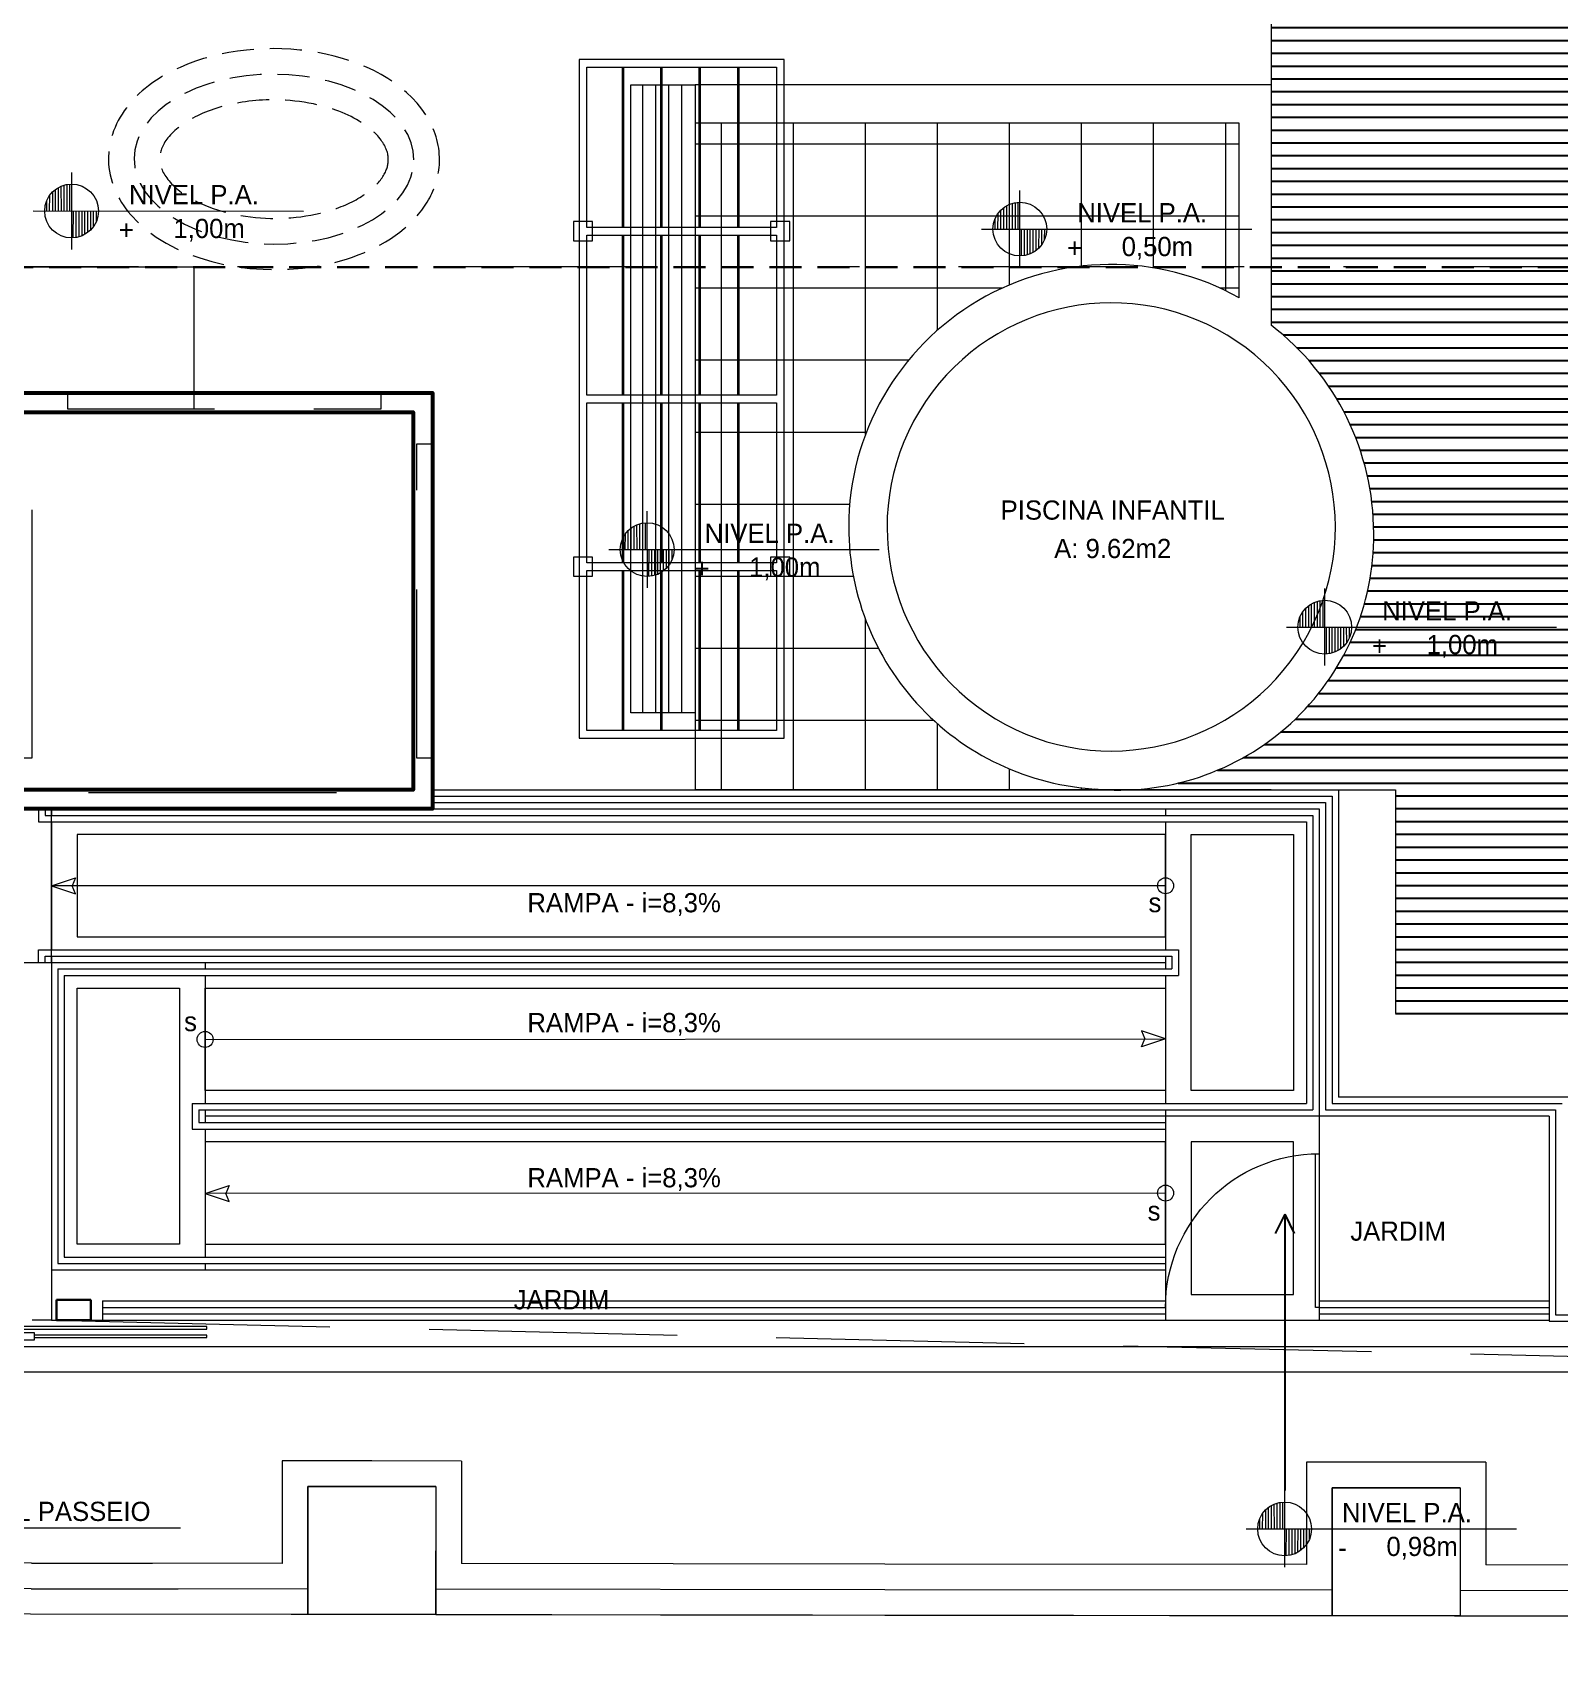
# Model space of a CAD drawing. Header units: metres. Extents: x -83 to 73, y -26 to 58.
# Drawn here: x 18.79 to 30.71, y -8.93 to 3.84 of the extents above; entities that cross this region are included whole.
import ezdxf
from ezdxf.enums import TextEntityAlignment as Align

# ---------------------------------------------------------------- set-up
doc = ezdxf.new("R2010")
doc.units = ezdxf.units.M
doc.header["$MEASUREMENT"] = 0
for name, pattern in [('175_51COM_R00---$0$XREF ÁREAS COMUNS LILAC$0$HIDDEN', [0.375, 0.25, -0.125]), ('DGN Style 3', [2.71205914, 1.9371851, -0.7748740400000002]), ('DGN Style 4', [3.876755576213823, 1.937167058695227, -0.9685835293476136, 0.002421458823369, -0.9685835293476136]), ('DGN Style 6', [3.6845260602000005, 0.0019371851, -0.7748740400000002, 1.35602957, -0.7748740400000002, 0.0019371851, -0.7748740400000002]), ('HIDDEN', [0.375, 0.25, -0.125])]:
    doc.linetypes.add(name, pattern=pattern)
for name, color, linetype, lineweight in [('11 - Acabamentos', 7, 'Continuous', 0), ('13 - Escadas', 7, 'Continuous', 0), ('175_51COM_R00---$0$57 - Altimetria de Terrenos', 240, 'Continuous', 13), ('19 - Estrutura Metálica', 7, 'Continuous', 0), ('31 - Pisos', 7, 'Continuous', 0), ('7 - Alvenaria', 7, 'Continuous', 0), ('Level 1', 7, 'Continuous', 0), ('Level 11-1', 7, 'Continuous', 0), ('Level 59', 7, 'Continuous', 0), ('Level 7-1', 7, 'Continuous', 0), ('Level 8-1', 7, 'Continuous', 0), ('PSG-CTA', 7, 'Continuous', 0), ('PSG-CXO-IDE', 7, 'Continuous', 0), ('PSG-HTC-SOL', 7, 'Continuous', 0)]:
    doc.layers.add(name, color=color, linetype=linetype, lineweight=lineweight)
doc.layers.add('PSG-ARE-HTC', color=6, linetype='Continuous', plot=False)
for name, color, linetype in [('PSG-HTC', 8, 'Continuous'), ('PSG-MORROTE', 104, 'HIDDEN'), ('PSG-PERGOLADO', 8, 'Continuous'), ('PSG-PRG', 21, 'Continuous')]:
    doc.layers.add(name, color=color, linetype=linetype)
doc.styles.add('Style-INTL_ENGINEERING', font='INTL_ENGINEERING.shx')
doc.dimstyles.get("Standard").update_dxf_attribs({"dimtxt": 0.18, "dimasz": 0.18, "dimexe": 0.18, "dimexo": 0.0625, "dimgap": 0.09, "dimtad": 0, "dimtih": 1, "dimtoh": 1, "dimdec": 4, "dimzin": 1, "dimdsep": 46, "dimtxsty": 'Standard', "dimcen": 0, "dimadec": 0, "dimazin": 0, "dimtfac": 1, "dimtdec": 4, "dimtofl": 0, "dimtmove": 0, "dimatfit": 3, "dimfxl": 1, "dimtolj": 1, "dimtzin": 1, "dimarcsym": 0})

# ---------------------------------------------------------------- blocks, each defined once
blk = doc.blocks.new('*U4')
at = {"layer": '13 - Escadas', "color": 131, "linetype": 'Continuous', "lineweight": 13}
for p, q in [((-0.7542868764305517, -0.300077763603626), (-0.7544570323801345, 0.3000731199072235)), ((-0.9028120542008686, -0.0002665511032443), (-0.9029180068361456, 0.1486797134311959)), ((-0.8806663054292407, -0.0005227005829038), (-0.8804533014923556, 0.1672158168279059)), ((-0.8578561152989259, -0.0004309390545369), (-0.8579257661671775, 0.1823983785515915)), ((-0.8350459480574947, -0.0003391775261696), (-0.8356519312112773, 0.1932150920133058)), ((-0.8129001992858668, -0.0005953270058292), (-0.8129673781548483, 0.200013891109958)), ((-0.7904379430524635, 0.0001608529923396), (-0.7902828250984228, 0.2068126673177284)), ((-0.768292171391945, -9.52964873195e-05), (-0.7681998834192925, 0.2099100366222113)), ((-0.9477679702139348, -0.0001021402630697), (-0.9479465721610117, 0.0810780181279944)), ((-0.9266345509201308, -4.17822809538e-05), (-0.9255422247993365, 0.1207475179296242)), ((-0.5614617551194776, -0.081430572832423), (-0.560975938596755, 9.75194555495e-05)), ((-1.055111814630571, -0.0004353108310191), (1.05511597399823, -0.0006175542466509)), ((-0.7419042658772526, -0.2089337314981536), (-0.7411161558885447, -0.0002572353282266)), ((-0.7184610837122705, -0.20681731101413), (-0.7183059886471135, -0.0001654737998598)), ((-0.696093038117617, -0.2010308642841885), (-0.6961602169866019, -0.0004216461684012)), ((-0.6734398886074402, -0.1925553172399064), (-0.6733500497451673, -0.0003298846400344)), ((-0.6511660536515365, -0.1817385808893093), (-0.6505398825037361, -0.0002381231116675)), ((-0.6286385183263655, -0.1665560191656241), (-0.6283941337321082, -0.0004942725913271)), ((-0.605857305520793, -0.1470076091799677), (-0.6055839436017934, -0.0004025110629597)), ((-0.5835496179082611, -0.1200877202673425), (-0.5844505243079894, -0.0003421530808438))]:
    blk.add_line(p, q, dxfattribs=at)
blk.add_circle((-0.7552928202998999, -0.0005192082304641), 0.2099999808892614, dxfattribs=at)
at = {"layer": '13 - Escadas', "color": 131, "linetype": 'Continuous', "lineweight": 13, "style": 'Style-INTL_ENGINEERING'}
for s, p in [('NIVEL P.A.', (0.707344752616848, 0.1273305076828781)), ('+', (-0.2689691015952889, -0.1464518308373366)), ('0,50m', (0.5974302569385906, -0.1366855346511588))]:
    blk.add_text(s, height=0.149994, rotation=0.0006833333333333, dxfattribs=at).set_placement(p, align=Align.MIDDLE_RIGHT)
blk = doc.blocks.new('*U19')
at = {"layer": '13 - Escadas', "color": 131, "linetype": 'Continuous', "lineweight": 13}
for p, q in [((-0.7542851374858871, -0.3000792886135439), (-0.7544552934354698, 0.3000715948973056)), ((-0.902810315256204, -0.0002680761131626), (-0.9029162678914772, 0.1486781884212776)), ((-0.8806645664845759, -0.0005242255928222), (-0.8804515625476838, 0.167214291817988)), ((-0.8578543763542612, -0.0004324640644549), (-0.8579240272225163, 0.1823968535416731)), ((-0.8350442091128301, -0.000340702536088), (-0.8356501922666126, 0.1932135670033879)), ((-0.8128984603412021, -0.0005968520157476), (-0.8129656392101836, 0.2000123661000401)), ((-0.7904362041077917, 0.0001593279824217), (-0.7902810861537546, 0.2068111423078101)), ((-0.7682904324472802, -9.68214972379e-05), (-0.7681981444746313, 0.2099085116122934)), ((-0.9477662312692701, -0.000103665272988), (-0.9479448332163471, 0.0810764931180761)), ((-0.926632811975466, -4.33072908721e-05), (-0.9255404858546754, 0.1207459929197063)), ((-0.5614600161748129, -0.0814320978423413), (-0.5609741996520939, 9.59944456311e-05)), ((-1.055110075685909, -0.0004368358409375), (1.055117712942902, -0.0006190792565688)), ((-0.7419025269325914, -0.208935256508072), (-0.74111441694388, -0.000258760338145)), ((-0.7184593447676022, -0.2068188360240484), (-0.7183042497024488, -0.0001669988097781)), ((-0.6960912991729487, -0.2010323892941068), (-0.6961584780419372, -0.0004231711783196)), ((-0.6734381496627792, -0.1925568422498243), (-0.6733483108005061, -0.0003314096499527)), ((-0.6511643147068753, -0.1817401058992276), (-0.6505381435590749, -0.0002396481215858)), ((-0.6286367793816936, -0.1665575441755425), (-0.6283923947874399, -0.0004957976012449999)), ((-0.6058555665761319, -0.147009134189886), (-0.6055822046571251, -0.0004040360728781)), ((-0.5835478789635999, -0.1200892452772608), (-0.5844487853633283, -0.0003436780907622))]:
    blk.add_line(p, q, dxfattribs=at)
blk.add_circle((-0.7552910813904603, -0.0005207330530399), 0.2099999808892614, dxfattribs=at)
at = {"layer": '13 - Escadas', "color": 131, "linetype": 'Continuous', "lineweight": 13, "style": 'Style-INTL_ENGINEERING'}
for s, p in [('NIVEL P.A.', (0.7073547526168442, 0.1273205076828785)), ('+', (-0.2689591015952928, -0.1464518308373366)), ('1,00m', (0.597436039801778, -0.136686548923918))]:
    blk.add_text(s, height=0.149994, rotation=0.0006833333333333, dxfattribs=at).set_placement(p, align=Align.MIDDLE_RIGHT)
blk = doc.blocks.new('*U22')
at = {"layer": '13 - Escadas', "color": 131, "linetype": 'Continuous', "lineweight": 13}
for p, q in [((-0.7542878856776661, -0.3000732737205123), (-0.7544580416272489, 0.3000776097903373)), ((-0.9028130634479828, -0.0002620612201305), (-0.9029190160832564, 0.1486842033143096)), ((-0.8806673146763478, -0.0005182106997905), (-0.8804543107394628, 0.1672203067110196)), ((-0.8578571245460331, -0.0004264491714228), (-0.8579267754142883, 0.1824028684347052)), ((-0.8350469573046019, -0.0003346876430559), (-0.8356529404583881, 0.19321958189642)), ((-0.8129012085329741, -0.0005908371227159), (-0.8129683874019592, 0.2000183809930727)), ((-0.7904389522995708, 0.0001653428754533), (-0.7902838343455301, 0.2068171572008426)), ((-0.7682931806390592, -9.08066042058e-05), (-0.7682008926663997, 0.2099145265053259)), ((-0.947768979461042, -9.76503799555e-05), (-0.947947581408126, 0.0810825080111082)), ((-0.9266355601672416, -3.729239784000001e-05), (-0.9255432340464508, 0.1207520078127384)), ((-0.5614627643665884, -0.0814260829493092), (-0.5609769478438658, 0.0001020093386641)), ((-1.055112823877681, -0.0004308209479058), (1.055114964445937, -0.0006130643635363)), ((-0.7419052751243634, -0.2089292416150386), (-0.7411171651356518, -0.0002527454451124)), ((-0.7184620929593777, -0.2068128211310167), (-0.7183069978942207, -0.0001609839167465)), ((-0.6960940473647277, -0.2010263744010743), (-0.6961612262337092, -0.0004171562852875)), ((-0.6734408978545475, -0.1925508273567917), (-0.673351058992278, -0.0003253947569197)), ((-0.6511670628986473, -0.1817340910061951), (-0.650540891750847, -0.0002336332285537)), ((-0.6286395275734727, -0.1665515292825095), (-0.6283951429792154, -0.0004897827082129)), ((-0.6058583147679073, -0.1470031192968531), (-0.6055849528489042, -0.0003980211798451)), ((-0.5835506271553684, -0.1200832303842292), (-0.5844515335551002, -0.0003376631977297))]:
    blk.add_line(p, q, dxfattribs=at)
blk.add_circle((-0.7552938297434899, -0.0005147181710372), 0.2099999808892614, dxfattribs=at)
at = {"layer": '13 - Escadas', "color": 131, "linetype": 'Continuous', "lineweight": 13, "style": 'Style-INTL_ENGINEERING'}
for s, p in [('NIVEL P.A.', (0.7073447526168444, 0.1273305076828768)), ('0,98m', (0.5974312055108622, -0.1366856754908259)), ('-', (-0.2689657287363829, -0.146442126572242))]:
    blk.add_text(s, height=0.149994, rotation=0.0006833333333333, dxfattribs=at).set_placement(p, align=Align.MIDDLE_RIGHT)
blk = doc.blocks.new('TerminatorOpen')
at = {"color": 0, "linetype": 'ByBlock', "lineweight": -2}
for q in [(-1, 0.5), (-1, 0), (-1, -0.5)]:
    blk.add_line((0, 0), q, dxfattribs=at)
blk = doc.blocks.new('A$C587C7998')
at = {"layer": 'PSG-PERGOLADO', "color": 1, "linetype": 'Continuous', "lineweight": 13}
for points in [[(-1.433482630136254, 5.661189790631423), (0.1665173698638964, 5.661189790631423), (0.1665173698638968, 0.3611897906312317), (-1.433482630136253, 0.3611897906312317)], [(-1.373482630136109, 4.35118979063138), (0.1065173698637949, 4.35118979063138), (0.1065173698637688, 5.601189790631424), (-1.373482630136249, 5.601189790631424)], [(-1.477542190031638, 4.396189790631337), (-1.327542190031661, 4.396189790631337), (-1.327542190031661, 4.246189790631359), (-1.477542190031638, 4.246189790631359)], [(0.0624578099682114, 4.396049466554627), (0.2124578099683024, 4.396049466554627), (0.2124578099683024, 4.246049466554648), (0.0624578099682114, 4.246049466554648)], [(-1.373482630136052, 3.041189790631321), (0.1065173698638659, 3.041189790631321), (0.1065173698638264, 4.29118979063138), (-1.373482630136205, 4.29118979063138)], [(-1.373482630136052, 1.731189790631275), (0.1065173698638659, 1.731189790631275), (0.1065173698638375, 2.981189790631319), (-1.373482630136194, 2.981189790631319)], [(-1.477542190031622, 1.77618979063123), (-1.327542190031645, 1.77618979063123), (-1.327542190031645, 1.626189790631253), (-1.477542190031622, 1.626189790631253)], [(-1.373482630136024, 0.4211897906312317), (0.1065173698638944, 0.4211897906312317), (0.1065173698638659, 1.671189790631275), (-1.373482630136166, 1.671189790631275)], [(0.0624578099682414, 1.776049466554519), (0.2124578099683323, 1.776049466554519), (0.2124578099683323, 1.626049466554542), (0.0624578099682414, 1.626049466554542)]]:
    blk.add_lwpolyline(points, close=True, dxfattribs=at)
at = {"layer": 'PSG-PRG', "color": 8, "flags": 128}
for points in [[(-1.075982630136053, 5.601189790631421), (-1.075982630136053, 4.35118979063138)], [(-1.070982630136057, 5.601189790631421), (-1.070982630136057, 4.35118979063138)], [(-0.775982630136042, 5.601189790631423), (-0.775982630136042, 4.35118979063138)], [(-0.7709826301360465, 5.601189790631423), (-0.7709826301360465, 4.35118979063138)], [(-0.4759826301360306, 5.601189790631424), (-0.4759826301360306, 4.35118979063138)], [(-0.4709826301360352, 5.601189790631424), (-0.4709826301360352, 4.35118979063138)], [(-0.1759826301359624, 5.601189790631425), (-0.1759826301359624, 4.35118979063138)], [(-0.1709826301359669, 5.601189790631425), (-0.1709826301359669, 4.35118979063138)], [(-1.075982630136223, 4.29118979063138), (-1.075982630136223, 3.041189790631349)], [(-1.070982630136228, 4.29118979063138), (-1.070982630136228, 3.041189790631349)], [(-0.7759826301362125, 4.29118979063138), (-0.7759826301362125, 3.041189790631349)], [(-0.7709826301362172, 4.29118979063138), (-0.7709826301362172, 3.041189790631349)], [(-0.4759826301362012, 4.29118979063138), (-0.4759826301362012, 3.041189790631349)], [(-0.4709826301362057, 4.29118979063138), (-0.4709826301362057, 3.041189790631349)], [(-0.1759826301361329, 4.29118979063138), (-0.1759826301361329, 3.041189790631349)], [(-0.1709826301361375, 4.29118979063138), (-0.1709826301361375, 3.041189790631349)], [(-1.075982630136223, 2.981189790631304), (-1.075982630136223, 1.731189790631275)], [(-1.070982630136228, 2.981189790631304), (-1.070982630136228, 1.731189790631275)], [(-0.7759826301362125, 2.981189790631304), (-0.7759826301362125, 1.731189790631275)], [(-0.7709826301362172, 2.981189790631304), (-0.7709826301362172, 1.731189790631275)], [(-0.4759826301362012, 2.981189790631304), (-0.4759826301362012, 1.731189790631275)], [(-0.4709826301362057, 2.981189790631304), (-0.4709826301362057, 1.731189790631275)], [(-0.1759826301361329, 2.981189790631304), (-0.1759826301361329, 1.731189790631275)], [(-0.1709826301361375, 2.981189790631304), (-0.1709826301361375, 1.731189790631275)], [(-1.075982630136053, 1.671189790631275), (-1.075982630136053, 0.4211897906312318)], [(-1.070982630136057, 1.671189790631275), (-1.070982630136057, 0.4211897906312318)], [(-0.775982630136042, 1.671189790631275), (-0.775982630136042, 0.4211897906312318)], [(-0.7709826301360465, 1.671189790631275), (-0.7709826301360465, 0.4211897906312318)], [(-0.4759826301360306, 1.671189790631275), (-0.4759826301360306, 0.4211897906312317)], [(-0.4709826301360352, 1.671189790631275), (-0.4709826301360352, 0.4211897906312317)], [(-0.1759826301359624, 1.671189790631275), (-0.1759826301359624, 0.4211897906312317)], [(-0.1709826301359669, 1.671189790631275), (-0.1709826301359669, 0.4211897906312317)]]:
    blk.add_lwpolyline(points, dxfattribs=at)
blk = doc.blocks.new('SC1930')
at = {"color": 0, "linetype": 'ByBlock', "lineweight": -2, "flags": 128}
blk.add_lwpolyline([(-0.5699981081575977, -0.6000031604968413), (-0.5699981081575977, 0.5999968395031587), (-0.5999981081575977, 0.5999968395031587), (-0.5999981081575977, -0.6000031604968413)], close=True, dxfattribs=at)
at = {"color": 0, "linetype": 'ByBlock', "lineweight": -2}
blk.add_arc((-0.59999810805596, -0.600003160518329), 1.199999999999997, 0, 90, dxfattribs=at)

msp = doc.modelspace()

# ---------------------------------------------------------------- hatches: boundary and pattern name
at = {"layer": 'PSG-HTC'}
h = msp.add_hatch(dxfattribs=at)
h.set_pattern_fill('_USER,_O', color=250, scale=0.1, pattern_type=0)
h.set_pattern_definition([(0, (28.46529482613721, -3.821736539639913), (0, 0.1), [])])
edge = h.paths.add_edge_path()
edge.add_line((32.46529482613721, 4.228263460360068), (28.46529482613721, 4.228263460359854))
edge.add_line((28.46529482613721, 4.228263460359869), (28.4652948261373, 1.553071141287261))
edge.add_arc((27.21529482613732, -0.0717365396398861), 2.049999999999915, -9.094947017729282e-13, 52.4281306803029, ccw=False)
edge.add_arc((27.2783525751305, -0.0877732092665156), 1.987006966170093, -57.93942577930801, 0.4624258888055124, ccw=False)
edge.add_arc((27.27405963595811, -0.0854191430577771), 1.991282199047687, 273.0534841474772, 302.12930322511716, ccw=False)
edge.add_line((27.38013151198135, -2.073874210028378), (29.43529482613717, -2.073874210028364))
edge.add_line((29.43529482613712, -2.073874210028378), (29.43529482613712, -3.821736539639925))
edge.add_line((29.43529482613712, -3.821736539639913), (30.78529482613721, -3.821736539639913))
edge.add_line((30.78529482613726, -3.821736539639913), (30.78529482613721, 0.4678571766936979))
edge.add_arc((37.28391219801944, -13.54646300022608), 15.44775704648899, 108.1755738174995, 114.8777507794639, ccw=False)
edge.add_line((32.4652948778047, 1.130530046330733), (32.46529482613721, 4.228263460360082))
at = {"layer": 'PSG-HTC', "lineweight": 13}
h = msp.add_hatch(dxfattribs=at)
h.set_pattern_fill('LINE', color=250, scale=0.8149999999999998, angle=90, style=0)
h.set_pattern_definition([(90, (23.96529482613801, 4.028263460360136), (0.101875, 0), [])])
h.paths.add_polyline_path([(23.46529482613807, 3.430705185153158), (23.96529482613801, 3.430705185153158), (23.96529482613733, -1.473874210028412), (23.46529482613732, -1.473874210028355)])
at = {"layer": 'PSG-HTC-SOL', "lineweight": 13}
h = msp.add_hatch(dxfattribs=at)
h.set_pattern_fill('NET', color=8, scale=4.5, style=0)
h.set_pattern_definition([(0, (-118.1411656606012, -0.9678700887504874), (0, 0.5625), []), (90, (-118.1411656606012, -0.9678700887504874), (-0.5625, 0), [])])
edge = h.paths.add_edge_path()
edge.add_line((28.21529482613721, 1.76781647717695), (28.21529482613727, 3.130705185153175))
edge.add_line((28.21529482613721, 3.130705185153175), (23.96529482613733, 3.130705185153175))
edge.add_line((23.96529482613733, 3.130705185153175), (23.96529482613733, -2.071736539640396))
edge.add_line((23.96529482613733, -2.071736539640397), (25.86457685537388, -2.071736539640369))
edge.add_line((25.86457685537391, -2.071736539640369), (27.22685312939064, -2.076141710866227))
edge.add_arc((27.22206453938952, -0.0205634846508076), 2.055583803858445, 154.2480141807355, 270.13347363630976, ccw=False)
edge.add_arc((27.2154031765491, -0.0220808130139858), 2.050247697315845, 60.810932001878825, 154.1289416479123, ccw=False)

# ---------------------------------------------------------------- linework, layer by layer
at = {"layer": '11 - Acabamentos', "color": 30, "linetype": 'Continuous', "lineweight": 53, "flags": 128}
for points in [[(12.96447932676167, 1.026125789971615), (21.91447932676169, 1.026125789971615), (21.91447932676169, -2.223874210028384), (12.96447932676167, -2.223874210028384)], [(13.11447932676168, 0.87612578997161), (21.76447932676172, 0.87612578997161), (21.76447932676172, -2.073874210028378), (13.11447932676168, -2.073874210028378)]]:
    msp.add_lwpolyline(points, close=True, dxfattribs=at)
at = {"layer": '13 - Escadas', "color": 240, "linetype": 'Continuous', "lineweight": 0}
for p, q in [((18.93947818750575, -2.223879008453621), (18.93947818750575, -2.273879008453633)), ((18.93947833216344, -2.223874210028384), (28.8394784685812, -2.223874210028384)), ((27.63947846858116, -2.223874210028384), (27.63947846858116, -2.273874210028395)), ((18.93947847621081, -2.323879008453615), (18.93947846613969, -3.323879008453616)), ((27.63947846858116, -2.323874210028378), (27.6394784585101, -3.323874210028378)), ((27.63947846858116, -2.823874210028378), (18.93947847621081, -2.823874210028378)), ((18.93947846613969, -3.37387421002839), (18.93947846613969, -3.423874210028372)), ((18.93947847132784, -3.423874210028372), (27.6394784585101, -3.423874210028372)), ((20.1394784710227, -3.423874210028372), (20.1394784710227, -3.473874210028384)), ((27.6394784585101, -3.373873716544097), (27.6394784585101, -3.473874210028384)), ((20.1394784710227, -3.523874210028395), (20.1394784710227, -4.523873713187043)), ((27.6394784585101, -3.523874210028395), (27.6394784585101, -4.523873713187043)), ((20.13947847132783, -4.023944252143933), (27.63947860316785, -4.019467796868809)), ((20.1394784710227, -4.573873713187054), (20.1394784710227, -4.673874706869724)), ((27.63947860316785, -4.573873713187054), (27.63947860316785, -5.823874213385407)), ((28.83947860835599, -4.623874122745433), (20.13947854304638, -4.623874742576361)), ((20.1394784710227, -4.623874706869713), (20.1394784710227, -4.673874706869724)), ((20.1394784710227, -4.723874706869708), (20.1394784710227, -5.723874213385414)), ((27.63947860316785, -5.223804167912845), (20.13947847132783, -5.228280623187969)), ((18.93947862025817, -5.823874213385407), (27.63947860316785, -5.823874213385407)), ((20.1394784710227, -5.773874213385424), (20.1394784710227, -5.823874213385407)), ((27.63947860316785, -5.773874213385424), (27.63947860316785, -5.823874213385407))]:
    msp.add_line(p, q, dxfattribs=at)
at = {"layer": '13 - Escadas', "color": 131, "linetype": 'Continuous', "lineweight": 13}
msp.add_line((17.50579728720969, -7.837495041352582), (19.9483511752678, -7.837705985290085), dxfattribs=at)
at = {"layer": '13 - Escadas', "color": 240, "linetype": 'Continuous', "lineweight": 0, "ltscale": 0.6400000000000002, "flags": 128}
for points in [[(18.93947847621081, -2.823879008453616), (19.12826475386822, -2.761530592974651), (19.10194412091437, -2.823787483443709)], [(18.93947847621081, -2.823879008453616), (19.12826475386822, -2.886227423932609), (19.10194412091437, -2.823970533463551)], [(27.63947860316785, -4.019467796868809), (27.45069232520524, -3.957119381389816), (27.47701295846435, -4.019376271858873)], [(27.63947860316785, -4.019467796868809), (27.45069232520524, -4.081816212347803), (27.47701295846435, -4.019559321878717)], [(20.13947847132783, -5.228280623187969), (20.32826474898525, -5.165932207708976), (20.30194411603134, -5.228189098178035)], [(20.13947847132783, -5.228280623187969), (20.32826474898525, -5.290629038666963), (20.30194411603134, -5.228372148197876)]]:
    msp.add_lwpolyline(points, dxfattribs=at)
at = {"layer": '13 - Escadas', "color": 240, "linetype": 'Continuous', "lineweight": 0}
for centre in [(27.63947846842859, -2.823874210028378), (20.13947847117527, -4.02387371323681), (27.63947860316785, -5.22387470681997)]:
    msp.add_circle(centre, 0.0626063346337405, dxfattribs=at)
at = {"layer": '175_51COM_R00---$0$57 - Altimetria de Terrenos', "linetype": '175_51COM_R00---$0$XREF ÁREAS COMUNS LILAC$0$HIDDEN', "lineweight": 30}
msp.add_lwpolyline([(2.318777768582663, 30.20290094841528), (50.40491163222771, 30.20567916786234), (50.40491163222771, 33.52727369213329), (58.9377080432796, 33.62488916400744), (59.29696063808035, 2.009118507933635), (8.147638077485679, 2.008129167862307), (8.147638077485679, -3.05256299591781), (1.857899543870473, -3.047774165276706), (2.318777768582663, 30.20290094841528)], close=True, dxfattribs=at)
at = {"layer": '19 - Estrutura Metálica', "color": 5, "linetype": 'Continuous', "lineweight": 0}
for p, q in [((21.91447932676169, -2.12387421002839), (28.93947860835601, -2.12387421002839)), ((28.93947860835601, -2.12387421002839), (28.93947860835601, -4.523874122745438)), ((18.83947833216348, -2.223874210028384), (18.83947833216348, -2.323879008453615)), ((18.88947833216343, -2.223874210028384), (18.88947833216343, -2.273879008453633)), ((18.88947833216343, -2.273874210028395), (28.78947861384927, -2.273874210028395)), ((21.91447932676169, -2.173874210028372), (28.88947860835595, -2.173874210028372)), ((28.78947861384927, -2.273874210028395), (28.78947860683002, -4.573873713187054)), ((28.88947860835595, -2.173874210028372), (28.88947860835595, -4.573874122745451)), ((18.83947833216348, -2.323874210028378), (28.73947861415445, -2.323874210028378)), ((28.73947861415445, -2.323874210028378), (28.7394786071352, -4.523873713187043)), ((18.83947846613972, -3.323874210028378), (27.73947859309669, -3.323874210028378)), ((18.83947846613972, -3.423874210028372), (18.83947846613972, -3.323879008453616)), ((18.88947846613973, -3.37387421002839), (27.68947859309674, -3.37387421002839)), ((18.88947846613973, -3.423874210028372), (18.88947846613973, -3.373879008453627)), ((27.68947859309674, -3.37387421002839), (27.68947859401226, -3.473874210028384)), ((27.73947859309669, -3.323874210028378), (27.73947859462265, -3.523874210028395)), ((18.98947836146124, -3.473874210028384), (18.98947837916194, -5.773874213385424)), ((18.98947836146124, -3.473874210028384), (27.68947859401226, -3.473874210028384)), ((19.03947836146119, -3.523874210028395), (19.03947837733085, -5.723874213385414)), ((19.03947836146119, -3.523874210028395), (27.73947859462265, -3.523874210028395)), ((20.0394785470138, -4.523873713187043), (20.0394785485397, -4.723874706869708)), ((20.0394785470138, -4.523873713187043), (28.7394786071352, -4.523873713187043)), ((20.08947854701375, -4.573873713187054), (20.08947854792933, -4.673874706869724)), ((20.08947854701375, -4.573873713187054), (28.78947860683002, -4.573873713187054)), ((28.88947860835595, -4.573874122745451), (30.68556999999998, -4.573874122745451)), ((28.93947860835601, -4.523874122745438), (30.73557, -4.523874122745438)), ((30.68556999999998, -4.573874122745451), (30.68556999481188, -6.168456577349161)), ((20.08947854792933, -4.673874706869724), (27.63947860774556, -4.673874706869724)), ((20.0394785485397, -4.723874706869708), (27.63947860774556, -4.723874706869708)), ((30.68556999999998, -4.748206290170003), (30.68556999999998, -6.173874305856486)), ((19.03947837733085, -5.723874213385414), (27.63947860316785, -5.723874213385414)), ((18.98947837916194, -5.773874213385424), (27.63947860316785, -5.773874213385424)), ((19.3394786202582, -6.116491914508231), (27.63947860999156, -6.11649193520992)), ((28.83947862671618, -6.116491913510572), (30.63556999542925, -6.116491913510543)), ((19.3394786202582, -6.166491914110337), (27.63947861115753, -6.166491926555892)), ((28.83947862760721, -6.166491908708168), (30.63556999527617, -6.166491913510554)), ((30.68556999999998, -6.173874305856486), (49.64381651997439, -6.173874305856486))]:
    msp.add_line(p, q, dxfattribs=at)
at = {"layer": '19 - Estrutura Metálica', "color": 5, "linetype": 'Continuous', "lineweight": 0, "flags": 128}
msp.add_lwpolyline([(18.80415503210992, -6.372994871008331), (17.45415175635298, -6.372736655731018), (17.45415175408868, -6.312478531513619), (18.80415502758126, -6.312478622573479)], close=True, dxfattribs=at)
at = {"layer": '31 - Pisos', "color": 30, "linetype": 'Continuous', "lineweight": 13}
for p, q in [((28.46529482613721, 4.228263460359869), (28.46529482613732, 1.553071141287205)), ((28.46529482613732, 3.430705185153158), (23.96529482613733, 3.430705185153158)), ((23.96529482613733, 3.430705185153158), (23.96529482613738, -2.071736539640397)), ((28.21529482613732, 3.130705185153175), (23.96529482613733, 3.130705185153175)), ((28.2152948261371, 1.767816477176978), (28.21529482613721, 3.130705185153175)), ((20.05427058241207, 2.008367647428713, 8.950755939548701), (18.66447931730096, 2.008372941541438, 3.21508250485726)), ((20.05427058241207, 0.9011257899021812, 8.950755939548701), (20.05427058241207, 2.008375909041461, 8.950755939548701)), ((23.96529482613738, -2.071736539640397), (28.46529482613732, -2.071736539640369)), ((23.96529482613733, -2.071736539640397), (28.46529482613721, -2.071736539640369)), ((28.98947860835597, -2.073874210028378), (29.43529482613712, -2.073874210028378)), ((29.43529482613712, -2.073874210028378), (29.43529482613712, -3.821736539639913)), ((18.93947836146123, -3.423874210028372), (18.93947818750575, -2.223879008453621)), ((16.0894769858067, -3.423872278732404), (18.93947836146123, -3.423874210028372)), ((29.43529482613712, -3.821736539639913), (30.78529482613726, -3.821736539639913)), ((30.96529480916729, -6.423878075720665), (14.41867213676698, -6.423884931280071)), ((30.9652947921976, -6.623878075720653), (18.71650519396809, -6.623884504913918)), ((20.74097278940906, -7.314871021453428), (20.74097278940906, -8.116071552480378)), ((22.14097278940909, -7.31660064944188), (22.14097278940909, -8.117801179562747)), ((28.74097278940906, -7.324754609958857), (28.74097278940906, -8.125955135808226)), ((30.14097278940909, -7.326484237947283), (30.14097278940909, -8.127684762890595)), ((20.9409727894091, -7.515118263799307), (20.9409727894091, -8.515119026965607)), ((21.9409727894091, -7.5163537123625), (21.9409727894091, -8.516354475528772)), ((28.9409727894091, -7.52500185230474), (28.9409727894091, -8.52500261547101)), ((29.9409727894091, -7.526237300867903), (29.9409727894091, -8.526238064034173)), ((18.7847213038051, -8.113705436647933), (19.72866617774957, -8.114871631986176)), ((18.7813815893561, -8.313701463235759), (19.92866617774962, -8.315118874332057))]:
    msp.add_line(p, q, dxfattribs=at)
at = {"layer": '31 - Pisos', "color": 30, "linetype": 'Continuous', "lineweight": 0}
for p, q in [((28.83947860011597, -4.623874122745433), (28.83947862849823, -6.2164871150853)), ((28.83947860011597, -4.623874122745463), (28.83947862849823, -6.2164871150853)), ((27.63947860316785, -5.823874213385407), (27.63947861232339, -6.2164871150853)), ((18.93947862025817, -6.2164871150853), (30.63556999511707, -6.2164871150853)), ((19.3394786202582, -6.2164871150853), (30.63556999511707, -6.2164871150853))]:
    msp.add_line(p, q, dxfattribs=at)
at = {"layer": '31 - Pisos', "color": 30, "lineweight": 13}
msp.add_lwpolyline([(23.46529482613801, 3.430705185153158), (23.96529482613789, 3.430705185153158), (23.96529482613733, -1.473874210028412), (23.46529482613732, -1.473874210028355), (23.46529482613801, 3.430705185153158)], dxfattribs=at)
at = {"layer": '31 - Pisos', "color": 30, "linetype": 'Continuous', "lineweight": 13}
msp.add_lwpolyline([(28.21529482613721, 1.76781647717695, 0.5726845656393494), (25.16529482613737, -0.0217365396404716, 0.4142135623731033), (27.21529482613732, -2.071736539640369, 0.283039258281692)], format="xyb", dxfattribs=at)
msp.add_lwpolyline([(28.71348554712108, -0.9261283593502868, 1), (25.71710410515346, 0.8826552800694287, 1), (28.71348554712108, -0.9261283593502868)], format="xyb", close=True, dxfattribs=at)
for points in [[(27.63947860316785, -2.423803671855523), (19.13947832941619, -2.423874200589665), (19.13947832941619, -3.223874205735711), (27.63947860316785, -3.223803677001569)], [(28.63947860011598, -4.423874122745445), (27.83947846858121, -4.423874122745445), (27.83947846858121, -2.423874210028372), (28.63947860011598, -2.423874210028372)], [(19.93947847102265, -5.62387421338542), (19.13947847132783, -5.62387421338542), (19.13947847132783, -3.62387421002839), (19.93947847102265, -3.62387421002839)], [(27.63947860316785, -4.423944254716957), (20.1394784710227, -4.423873962502227), (20.1394784710227, -3.623873957356181), (27.63947860316785, -3.623944249570911)], [(27.63947860316785, -4.823804165339822), (20.1394784710227, -4.823874457554552), (20.1394784710227, -5.623874462700599), (27.63947860316785, -5.623804170485869)], [(28.63947860011598, -4.823874122745451), (27.83947861232338, -4.823874122745451), (27.83947861232338, -6.016487115085311), (28.63947860011598, -6.016487115085311)]]:
    msp.add_lwpolyline(points, close=True, dxfattribs=at)
for points in [[(22.14097278940909, -7.31660064944188), (21.44245532655344, -7.31573766704605), (20.74097278940906, -7.314871021453428)], [(30.14097278940909, -7.326484237947283), (29.44245532655344, -7.325621255551453), (28.74097278940906, -7.324754609958857)], [(21.9409727894091, -7.5163537123625), (21.44220823702943, -7.515737514412904), (20.9409727894091, -7.515118263799307)], [(29.9409727894091, -7.526237300867903), (29.44220823702944, -7.525621102918308), (28.9409727894091, -7.52500185230474)], [(20.9409727894091, -8.316318794696656), (18.78056607082874, -8.313649724718545), (16.6134125546323, -8.223340642070099), (14.43888189659253, -8.132724141000494), (13.9409727894091, -8.128624748222732)], [(20.74097278940906, -8.116071552480378), (18.78485492799746, -8.11365487074508), (18.7165059865664, -8.110806650646934)], [(28.74097278940906, -8.125955135808226), (25.44784436952995, -8.121886647164814), (22.14097278940909, -8.117801179562747)], [(36.74097278940906, -8.201914449210335), (32.12177806305215, -8.130131944637867), (30.14097278940909, -8.127684762890595)], [(59.25325475447914, -8.92762651104269), (58.90092092562639, -8.925385401776168), (56.59244316385389, -8.790331588793606), (54.19340964374703, -8.655277775811042), (49.63194758003476, -8.614660975218982), (44.9799297579882, -8.57404417462692), (38.35281226447341, -8.627010806604204), (32.11842316782128, -8.530128105105744), (25.44735019074068, -8.521886341898862), (21.94129441339777, -8.517554792595433), (20.9409727894091, -8.51631894732978), (18.77627721366008, -8.51364457869198), (16.60508543137916, -8.423167214423044), (14.43389364909819, -8.332689850154111), (8.04966675420394, -8.280127136906032), (1.665439859309685, -8.227564423657952), (-1.450893628345596, -8.1901348619582)], [(28.9409727894091, -8.326202378024504), (25.44759728013531, -8.321886494531837), (21.9415415027924, -8.317554945228407), (21.93998295038455, -8.317553019718103)], [(36.9409727894091, -8.405046606521152), (32.12010061543674, -8.330130024871806), (29.9409727894091, -8.327437825940478)]]:
    msp.add_lwpolyline(points, dxfattribs=at)
for centre, radius, start, end in [((27.21529482613732, -0.0717365396399146), 2.049999999999924, 359.9999999999984, 52.42813068030102), ((27.27405963595805, -0.0854191430577487), 1.991282199047708, 264.4477289430061, 0.3936968843795454)]:
    msp.add_arc(centre, radius, start, end, dxfattribs=at)
at = {"layer": 'Level 1', "lineweight": 5, "ltscale": 4.5}
for p, q in [((20.15415830333819, -6.266633806184785), (18.46763307748256, -6.266633806184785)), ((18.46763307748256, -6.286633715124906), (20.15415830333819, -6.286633715124906)), ((20.15415830333819, -6.332736792320844), (18.80415502984561, -6.332736792320844)), ((18.80415502984561, -6.332736792320844), (18.80415502984561, -6.352736701260965)), ((18.80415502984561, -6.352736701260965), (20.15415830333819, -6.352736701260965)), ((20.15415830333819, -6.286633715124906), (20.15415830333819, -6.266633806184785)), ((20.15415830333819, -6.352736701260965), (20.15415830333819, -6.332736792320844))]:
    msp.add_line(p, q, dxfattribs=at)
at = {"layer": 'Level 1', "color": 9, "linetype": 'DGN Style 4', "lineweight": 30, "ltscale": 4.5}
msp.add_lwpolyline([(18.98027816520243, -6.217645198571602), (19.24655659625119, -6.217645198571602), (19.24655659625119, -6.058018137023907), (18.98027816520243, -6.058018137023907)], close=True, dxfattribs=at)
at = {"layer": 'Level 11-1', "color": 7, "linetype": 'DGN Style 6', "lineweight": 0, "flags": 128}
msp.add_lwpolyline([(59.29963077120271, 2.009122001709044), (8.14789368236336, 2.009122001709044)], dxfattribs=at)
at = {"layer": 'Level 59', "color": 7, "linetype": 'Continuous', "lineweight": 0}
for p, q in [((21.91447931730096, -2.073874210028378), (28.98947860835597, -2.073874210028378)), ((28.98947860835597, -2.073874210028378), (28.98947860835597, -4.473874122745456)), ((21.91447931730096, -2.223874210028384), (28.83947860835599, -2.223874210028384)), ((28.83947860835599, -2.223874210028384), (28.83947860835599, -4.623874122745433)), ((30.78557000000001, -4.473874122745456), (28.98947861354412, -4.473874122745456)), ((30.63557000000003, -4.623874122745433), (28.83947860835599, -4.623874122745433)), ((19.3394786202582, -6.066491914110287), (27.63947860882558, -6.066491926554932)), ((19.3394786202582, -6.066491914110287), (19.3394786202582, -6.216491913510567)), ((28.83947862582511, -6.066491908708173), (30.63556999558239, -6.06649191351056)), ((19.3394786202582, -6.216491913510567), (30.63556999512309, -6.216491913510567))]:
    msp.add_line(p, q, dxfattribs=at)
at = {"layer": 'Level 7-1', "color": 7, "linetype": 'Continuous', "lineweight": 13}
for p, q in [((18.78947846613971, -3.423874210028372), (18.93947846613969, -3.423874210028372)), ((18.93947836146123, -3.423874210028372), (18.93947862025817, -6.2164871150853)), ((18.93947862025817, -6.216491913510537), (18.78947862025819, -6.216491913510537))]:
    msp.add_line(p, q, dxfattribs=at)
at = {"layer": 'Level 7-1', "color": 7, "linetype": 'Continuous', "lineweight": 13, "flags": 128}
msp.add_lwpolyline([(30.63557000000003, -4.623874122745433), (30.63557000000003, -6.223874305856497), (49.59381651997438, -6.223874305856497)], dxfattribs=at)
at = {"layer": 'Level 8-1', "color": 7, "linetype": 'DGN Style 3', "lineweight": 0, "flags": 128}
msp.add_lwpolyline([(18.78947932676169, -1.823874210028378), (18.78947932676169, 0.6261257899716101), (18.66447932676169, 0.6261257899716101), (18.66447932676169, 1.026125789971615), (19.06447932676167, 1.026125789971615), (19.06447932676167, 0.9011257899716156), (21.51447932676171, 0.9011257899716156), (21.51447932676171, 1.026125789971615), (21.91447932676169, 1.026125789971615), (21.91447932676169, 0.6261257899716101), (21.7894793267617, 0.6261257899716101), (21.7894793267617, -1.823874210028378), (21.91447932676169, -1.823874210028378), (21.91447932676169, -2.223874210028384), (21.51447932676171, -2.223874210028384), (21.51447932676171, -2.098874210028384), (19.06447932676167, -2.098874210028384), (19.06447932676167, -2.223874210028384), (18.66447932676169, -2.223874210028384), (18.66447932676169, -1.823874210028378)], close=True, dxfattribs=at)
at = {"layer": 'PSG-ARE-HTC', "lineweight": 13}
for points in [[(20.9409727894091, -7.515118263799307), (21.9409727894091, -7.516354933428089), (21.93973734329734, -8.516352949198648), (20.9409727894091, -8.516352949198648), (20.9409727894091, -7.515118263799307)], [(28.9409712615697, -7.526238520045951), (29.9409727894091, -7.526237300867903), (29.9409727894091, -8.526238064034173), (28.9409727894091, -8.526238064034173), (28.9409712615697, -7.526238520045951)]]:
    msp.add_lwpolyline(points, dxfattribs=at)
at = {"layer": 'PSG-CTA', "color": 30, "linetype": 'Continuous', "lineweight": 0}
for p, q in [((32.11842316782129, -8.530128105105748), (18.77627721366009, -8.513644578691977)), ((32.11842316782128, -8.530128105105744), (18.77627721366008, -8.51364457869198))]:
    msp.add_line(p, q, dxfattribs=at)
at = {"layer": 'PSG-CXO-IDE', "color": 131, "linetype": 'DGN Style 3', "lineweight": 0, "flags": 128}
msp.add_lwpolyline([(2.357759393902398, 33.32848335276344), (1.810754118472857, -6.254805557725773), (18.71659145817438, -6.211770488601331), (31.6124652790918, -6.518317830133981), (38.42965398541219, -6.548471796929845), (45.40437208502453, -6.752477748039182), (59.40330141605887, -7.05297123264259), (58.93788421887871, 33.63023309701834), (45.6926749403363, 33.46790083925902), (39.32817479415269, 33.47279400738549), (32.09016878536329, 33.35318826776941), (18.93321158543654, 33.01335774864956)], close=True, dxfattribs=at)
at = {"layer": 'PSG-MORROTE', "lineweight": 13, "extrusion": (0, 0, -1)}
msp.add_ellipse((20.67752074740224, 2.851041659036809), major_axis=(1.092688449003236, -0.0061319517838042), ratio=0.6068711880047132, dxfattribs=at)
at = {"layer": 'PSG-MORROTE', "lineweight": 13}
for points, knots in [([(21.97020604724707, 2.843787364422922), (21.96963171662111, 2.74144402203251), (21.9421280168699, 2.639975294834954), (21.84520594415705, 2.458386168494428), (21.77659088185862, 2.377812152790795), (21.51388142517863, 2.156358458298598), (21.26707707873606, 2.056973687761171), (20.46688172344705, 1.926155577095954), (19.85896011236065, 2.067391652259857), (19.4541935603803, 2.536636569801913), (19.38801175040231, 2.687048259541029), (19.38187330719938, 2.999079908629454), (19.44262449919574, 3.152098987163753), (19.64424177881534, 3.39856887401126), (19.78324885121827, 3.496134675788283), (20.25645152068228, 3.708080898801028), (20.65470798415276, 3.748391934764498), (21.37571213345302, 3.619747352488332), (21.69936423947314, 3.454278788504041), (21.93201722488311, 3.089546593376837), (21.97089963184601, 2.967381271609667), (21.97020604724707, 2.843787364422922)], [0, 0, 0, 0, 0.3092955628439321, 0.3092955628439321, 0.6185911256878642, 0.6185911256878642, 1.298818004001526, 1.298818004001526, 2.654663312701781, 2.654663312701781, 3.126247848065721, 3.126247848065721, 3.597832383429662, 3.597832383429662, 4.069416918793603, 4.069416918793603, 4.989542276532061, 4.989542276532061, 5.909667634270521, 5.909667634270521, 6.283185307179585, 6.283185307179585, 6.283185307179585, 6.283185307179585]), ([(21.57021234556385, 2.846032050083124), (21.56998297352294, 2.80515890096683), (21.55828060764884, 2.76285767025385), (21.49693325109388, 2.667371650803971), (21.44610083558075, 2.615575887913706), (21.30380854394679, 2.521240971647188), (21.2128879311137, 2.479059794350774), (20.92504115770674, 2.392529835552977), (20.70121269291917, 2.37413765215669), (20.28586491732546, 2.424499785708604), (20.09634100144831, 2.493701518316782), (19.88737111397893, 2.638150149392913), (19.83369266778874, 2.70242356562025), (19.78154578391616, 2.813981183107131), (19.77826734690563, 2.860279723300038), (19.80762790519401, 2.964390218269159), (19.84526366575591, 3.025193299874302), (19.98536141172133, 3.1449222698443), (20.08681720664009, 3.201551214978735), (20.3302789055968, 3.283152704459922), (20.47169712244886, 3.308239300135654), (20.81602301953473, 3.320172003308897), (21.02066892106075, 3.287305962377246), (21.31914991049376, 3.173416607402515), (21.42469857852973, 3.102036129596426), (21.53873520264517, 2.975043274976457), (21.56205415943657, 2.921687896985162), (21.56966832550887, 2.864839170866162), (21.57026510229821, 2.855433081977309), (21.57021234556385, 2.846032050083124)], [0, 0, 0, 0, 0.3676005452292734, 0.3676005452292734, 0.7352010904585469, 0.7352010904585469, 1.10280163568782, 1.10280163568782, 1.75896691384874, 1.75896691384874, 2.415132192009661, 2.415132192009661, 2.861330021314556, 2.861330021314556, 3.307527850619451, 3.307527850619451, 3.753725679924348, 3.753725679924348, 4.199923509229244, 4.199923509229244, 4.646121338534138, 4.646121338534138, 5.266059993330862, 5.266059993330862, 5.779467918924941, 5.779467918924941, 6.198635314709168, 6.198635314709168, 6.283185307179585, 6.283185307179585, 6.283185307179585, 6.283185307179585])]:
    msp.add_open_spline(points, degree=3, knots=knots, dxfattribs=at)

# ---------------------------------------------------------------- block references
at = {"layer": '13 - Escadas', "color": 131, "linetype": 'Continuous', "lineweight": 13}
for name, p in [('*U19', (19.85218, 2.446449999999998)), ('*U4', (27.25702, 2.305299999999988)), ('*U4', (27.25702, 2.305300000000002)), ('*U19', (24.34729, -0.1981600000000014)), ('*U19', (29.63796, -0.8035299999999949)), ('*U22', (29.32446, -7.846649999999997))]:
    msp.add_blockref(name, p, dxfattribs=at)
at = {"layer": 'Level 1', "color": 172, "linetype": 'Continuous', "lineweight": 0, "yscale": -1, "rotation": 180}
msp.add_blockref('SC1930', (28.2394805185586, -5.516488753013731), dxfattribs=at)
at = {"layer": 'PSG-CTA', "color": 11, "lineweight": 13, "xscale": -1}
msp.add_blockref('A$C587C7998', (23.22775263610606, -2.032774303068975), dxfattribs=at)

# ---------------------------------------------------------------- texts
at = {"layer": '13 - Escadas', "color": 131, "linetype": 'Continuous', "lineweight": 13, "style": 'Style-INTL_ENGINEERING'}
msp.add_text('NIVEL PASSEIO', height=0.149994, rotation=0.0006833333333333, dxfattribs=at).set_placement((19.71349356972627, -7.709743886557647), align=Align.MIDDLE_RIGHT)
at = {"layer": '7 - Alvenaria', "color": 2, "linetype": 'Continuous', "lineweight": 13, "char_height": 0.1499985, "attachment_point": 5, "line_spacing_factor": 1.20000600006, "style": 'Style-INTL_ENGINEERING'}
for s, insert in [('PISCINA INFANTIL\\PA: 9.62m2\\P', (27.22685, -0.0407897500000019)), ('RAMPA - i=8,3%\\P', (23.41144, -2.969999749999999)), ('s\\P', (27.55671, -2.956329750000009)), ('RAMPA - i=8,3%\\P', (23.41144, -3.90642975)), ('s\\P', (20.02576, -3.885529750000003)), ('RAMPA - i=8,3%\\P', (23.41144, -5.117809749999992)), ('s\\P', (27.5496, -5.364729750000009)), ('JARDIM\\P', (29.45592, -5.522129750000004)), ('JARDIM\\P', (22.92281, -6.058039750000006))]:
    msp.add_mtext(s, dxfattribs=dict(at, insert=insert))

# ---------------------------------------------------------------- leaders
at = {"layer": '13 - Escadas', "color": 4, "linetype": 'Continuous', "lineweight": 0}
msp.add_leader([(28.57000195837276, -5.389726047853031), (28.57000195837276, -7.546572390209661)], dimstyle='Standard', override={"dimtxt": 0.14925, "dimasz": 0.14925, "dimgap": 0, "dimtad": 1, "dimtxsty": 'Style-INTL_ENGINEERING', "dimldrblk": 'TerminatorOpen'}, dxfattribs=at)

doc.saveas('drawing.dxf')
